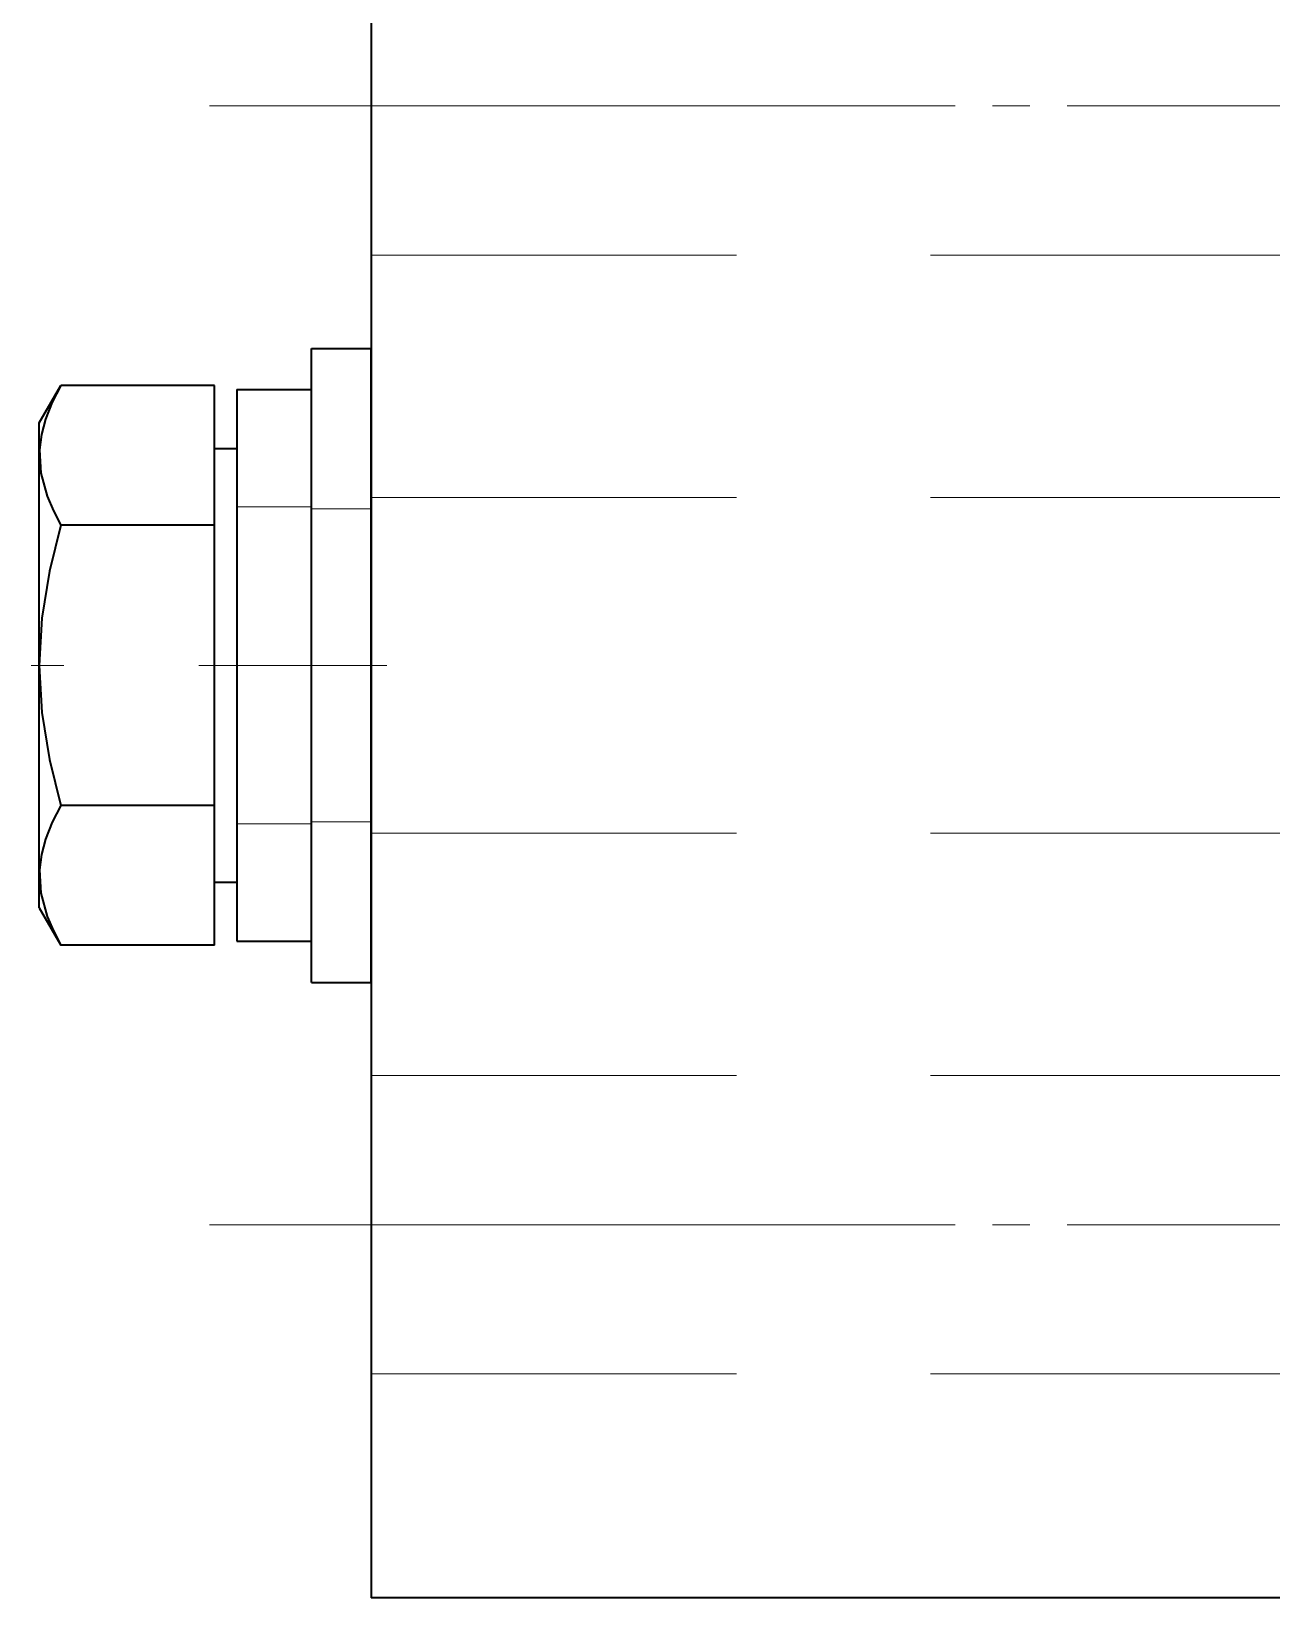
# Model space of a CAD drawing. Header units: millimetres. Extents: x 5606 to 13175, y -3239 to -2051.
# Drawn here: x 5822.58 to 5855.85, y -2460.78 to -2418.78 of the extents above; entities that cross this region are included whole.
import ezdxf

# ---------------------------------------------------------------- set-up
doc = ezdxf.new("R2010")
doc.units = ezdxf.units.MM
doc.linetypes.add('CENTER-HOKUTO', pattern=[23, 20, -1, 1, -1])
doc.linetypes.add('HIDDEN-HOKUTO', pattern=[3.8, 2.5, -1.3])
doc.layers.add('AM_7', color=2, linetype='CENTER-HOKUTO', lineweight=30)
doc.layers.add('AM_HID', color=1, linetype='HIDDEN-HOKUTO', lineweight=25)

msp = doc.modelspace()

# ---------------------------------------------------------------- linework, layer by layer
at = {"color": 7, "lineweight": 35}
for p in [(5831.698, -2408.624), (5856.698, -2460.784)]:
    msp.add_line(p, (5831.698, -2460.784), dxfattribs=at)
at = {"color": 7, "lineweight": 35, "ltscale": 0.2125}
for p, q in [((5830.098, -2435.784), (5830.098, -2427.284)), ((5831.698, -2435.784), (5831.698, -2427.284)), ((5830.098, -2444.284), (5830.098, -2435.784)), ((5831.698, -2444.284), (5831.698, -2435.784))]:
    msp.add_line(p, q, dxfattribs=at)
at = {"color": 7, "lineweight": 35, "ltscale": 0.04}
for p, q in [((5830.098, -2427.284), (5831.698, -2427.284)), ((5830.098, -2444.284), (5831.698, -2444.284))]:
    msp.add_line(p, q, dxfattribs=at)
at = {"color": 7, "lineweight": 35, "ltscale": 0.029084}
for p, q in [((5822.798, -2429.284), (5823.38, -2428.276)), ((5822.798, -2442.284), (5823.38, -2443.291))]:
    msp.add_line(p, q, dxfattribs=at)
at = {"color": 7, "lineweight": 35, "ltscale": 0.102957}
for p, q in [((5827.498, -2428.276), (5823.38, -2428.276)), ((5827.498, -2432.027), (5823.38, -2432.027)), ((5827.498, -2439.54), (5823.38, -2439.54)), ((5827.498, -2443.291), (5823.38, -2443.291))]:
    msp.add_line(p, q, dxfattribs=at)
at = {"color": 7, "lineweight": 35, "ltscale": 0.093771}
for p, q in [((5827.498, -2432.027), (5827.498, -2428.276)), ((5827.498, -2443.291), (5827.498, -2439.54))]:
    msp.add_line(p, q, dxfattribs=at)
at = {"color": 7, "lineweight": 35, "ltscale": 0.185}
for p, q in [((5828.098, -2428.384), (5828.098, -2435.784)), ((5828.098, -2435.784), (5828.098, -2443.184))]:
    msp.add_line(p, q, dxfattribs=at)
at = {"color": 7, "lineweight": 35, "ltscale": 0.05}
for p, q in [((5828.098, -2428.384), (5830.098, -2428.384)), ((5828.098, -2443.184), (5830.098, -2443.184))]:
    msp.add_line(p, q, dxfattribs=at)
at = {"color": 7, "lineweight": 35, "ltscale": 0.1625}
for p, q in [((5822.798, -2435.784), (5822.798, -2429.284)), ((5822.798, -2442.284), (5822.798, -2435.784))]:
    msp.add_line(p, q, dxfattribs=at)
at = {"color": 7, "lineweight": 35, "ltscale": 0.015}
for p, q in [((5827.498, -2429.969), (5828.098, -2429.969)), ((5827.498, -2441.599), (5828.098, -2441.599))]:
    msp.add_line(p, q, dxfattribs=at)
at = {"color": 7, "lineweight": 35, "ltscale": 0.187833}
msp.add_line((5827.498, -2439.54), (5827.498, -2432.027), dxfattribs=at)
at = {"color": 7, "lineweight": 35}
for points in [[(5823.38, -2428.276), (5823.144, -2428.726), (5822.963, -2429.183), (5822.854, -2429.593), (5822.803, -2430.005), (5822.84, -2430.631), (5823.009, -2431.252), (5823.175, -2431.642), (5823.38, -2432.027)], [(5823.38, -2432.027), (5823.071, -2433.26), (5822.869, -2434.515), (5822.798, -2435.784)], [(5822.798, -2435.784), (5822.869, -2437.052), (5823.071, -2438.307), (5823.38, -2439.54)], [(5823.38, -2439.54), (5823.144, -2439.99), (5822.963, -2440.447), (5822.854, -2440.857), (5822.803, -2441.269), (5822.84, -2441.895), (5823.009, -2442.516), (5823.175, -2442.906), (5823.38, -2443.291)]]:
    msp.add_lwpolyline(points, dxfattribs=at)
at = {"layer": 'AM_7', "color": 2, "lineweight": 13}
for p, q in [((5827.366, -2420.784), (5879.338, -2420.784)), ((5822.584, -2435.784), (5823.46, -2435.784)), ((5827.078, -2435.784), (5832.118, -2435.784)), ((5827.366, -2450.784), (5879.338, -2450.784))]:
    msp.add_line(p, q, dxfattribs=at)
at = {"layer": 'AM_HID', "color": 1, "lineweight": 13, "ltscale": 4}
for p, q in [((5856.698, -2424.784), (5831.698, -2424.784)), ((5856.698, -2431.284), (5831.698, -2431.284)), ((5828.098, -2435.784), (5828.098, -2431.534)), ((5828.098, -2431.534), (5830.098, -2431.534)), ((5830.098, -2435.784), (5830.098, -2431.534)), ((5830.098, -2431.583), (5831.698, -2431.583)), ((5827.498, -2432.027), (5823.38, -2432.027)), ((5828.098, -2440.034), (5828.098, -2435.784)), ((5830.098, -2440.034), (5830.098, -2435.784)), ((5823.38, -2439.54), (5827.498, -2439.54)), ((5828.098, -2440.034), (5830.098, -2440.034)), ((5830.098, -2439.984), (5831.698, -2439.984)), ((5856.698, -2440.284), (5831.698, -2440.284)), ((5856.698, -2446.784), (5831.698, -2446.784)), ((5856.698, -2454.784), (5831.698, -2454.784))]:
    msp.add_line(p, q, dxfattribs=at)
for points in [[(5823.38, -2432.027), (5823.144, -2431.577), (5822.963, -2431.12), (5822.854, -2430.71), (5822.803, -2430.298), (5822.84, -2429.672), (5823.009, -2429.051), (5823.175, -2428.661), (5823.38, -2428.276)], [(5822.798, -2435.784), (5822.869, -2434.515), (5823.071, -2433.26), (5823.38, -2432.027)], [(5823.38, -2439.54), (5823.071, -2438.307), (5822.869, -2437.052), (5822.798, -2435.784)], [(5823.38, -2443.291), (5823.144, -2442.841), (5822.963, -2442.384), (5822.854, -2441.974), (5822.803, -2441.562), (5822.84, -2440.936), (5823.009, -2440.315), (5823.175, -2439.925), (5823.38, -2439.54)]]:
    msp.add_lwpolyline(points, dxfattribs=at)

doc.saveas('drawing.dxf')
